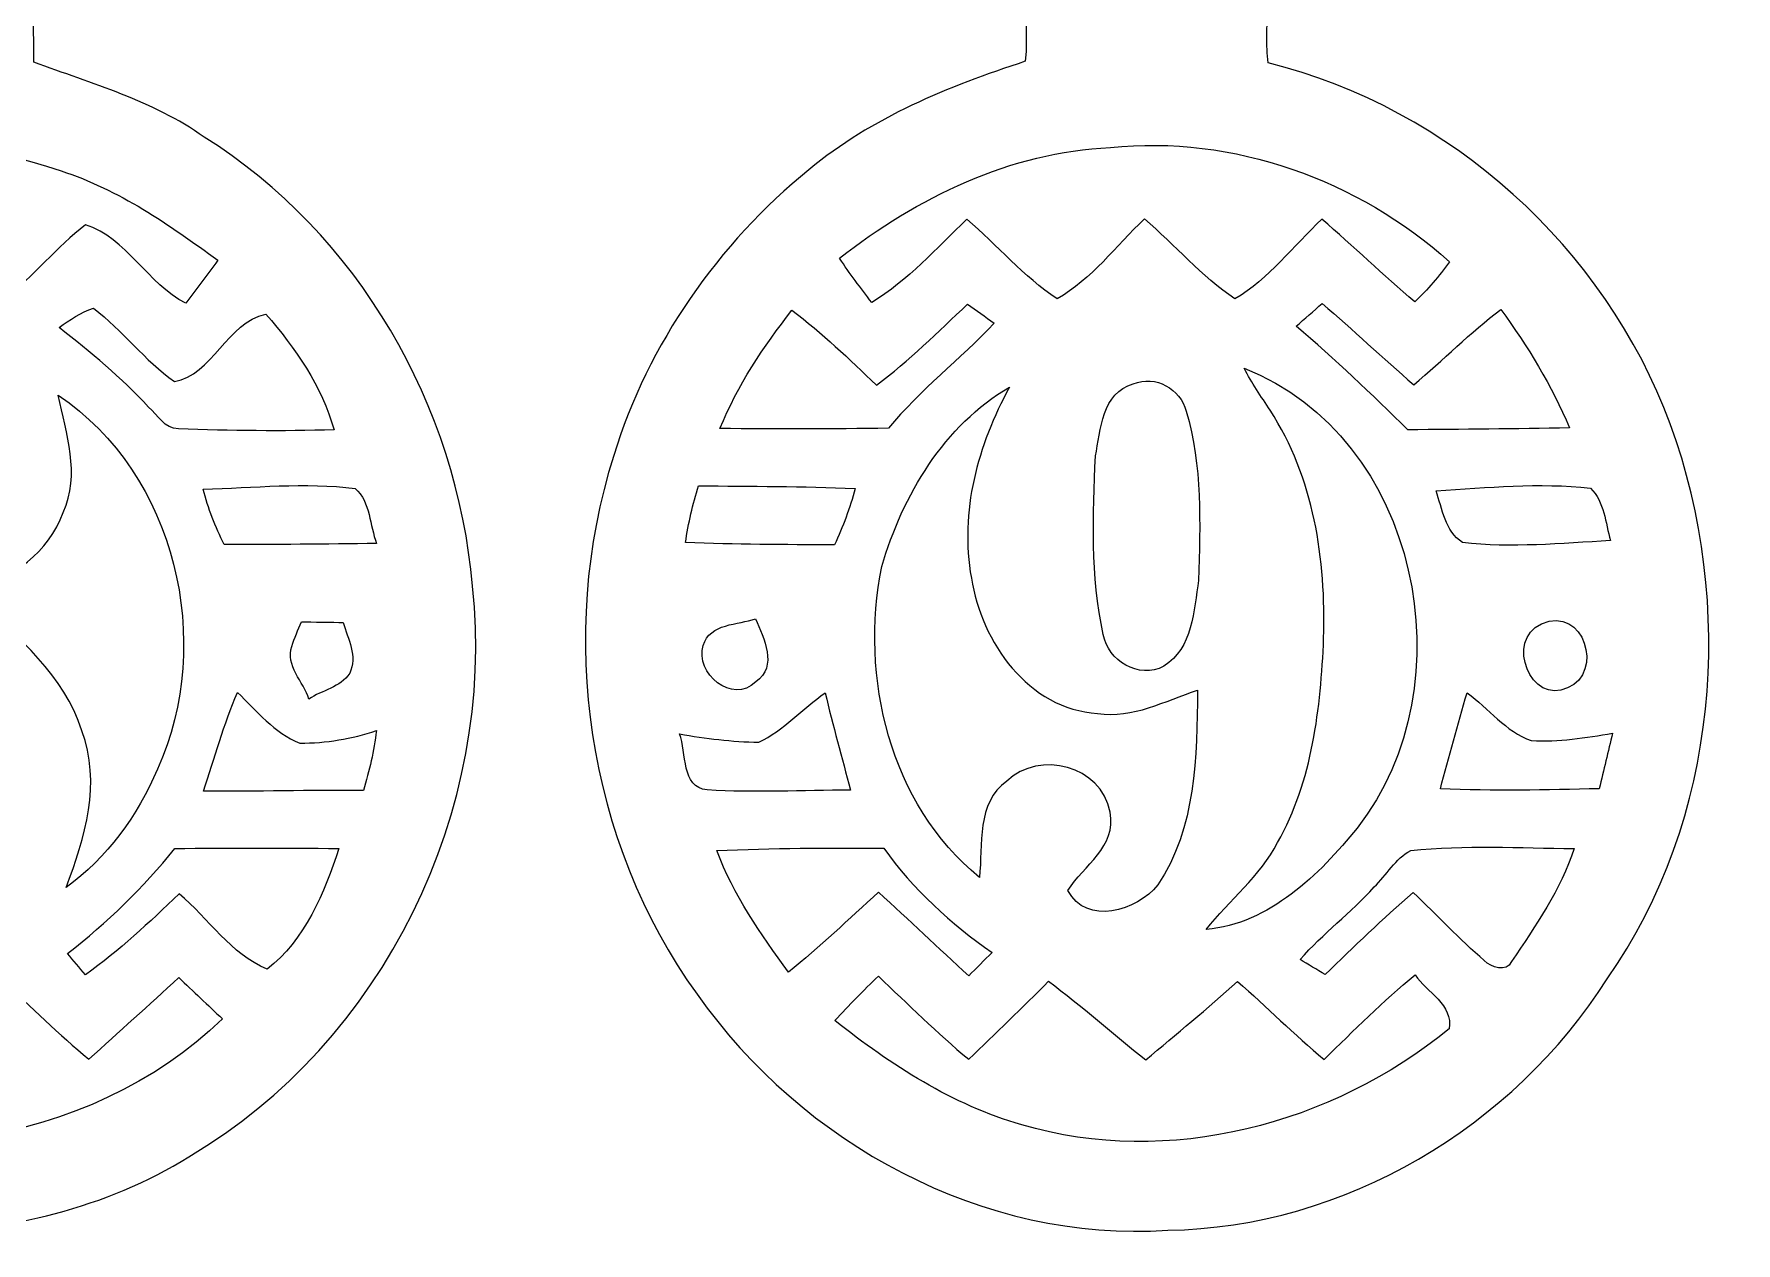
# Model space of a CAD drawing. Header units: centimetres. Extents: x -16.5 to 16.5, y -13.6 to 13.6.
# Drawn here: x -7.76 to 3.71, y -13.58 to -5.44 of the extents above; entities that cross this region are included whole.
import ezdxf

# ---------------------------------------------------------------- set-up
doc = ezdxf.new("R2010")
doc.units = ezdxf.units.CM
doc.header["$MEASUREMENT"] = 0
doc.layers.add('Layer 1', color=7, linetype='Continuous')

msp = doc.modelspace()

# ---------------------------------------------------------------- linework, layer by layer
at = {"layer": 'Layer 1', "color": 250, "lineweight": 9}
for points, knots in [([(-0.92703, -3.69002), (-0.73124, -3.25646), (-0.09553, -3.13087), (0.24314, -3.46918), (0.24314, -3.46918), (0.57087, -3.73271), (0.5497, -4.19731), (0.40153, -4.55221), (0.40153, -4.55221), (0.65518, -4.84643), (0.51477, -5.27681), (0.55887, -5.62924), (0.55887, -5.62924), (1.79007, -5.93616), (2.82653, -6.8756), (3.26926, -8.0627), (3.26926, -8.0627), (3.71165, -9.28225), (3.59911, -10.72653), (2.84417, -11.80179), (2.84417, -11.80179), (2.21128, -12.80051), (1.07287, -13.48066), (-0.1174, -13.49724), (-0.1174, -13.49724), (-1.36236, -13.58297), (-2.58261, -12.91304), (-3.29099, -11.90657), (-3.29099, -11.90657), (-4.03641, -10.8761), (-4.23785, -9.48475), (-3.85332, -8.27684), (-3.85332, -8.27684), (-3.62084, -7.52013), (-3.14918, -6.84844), (-2.53746, -6.34996), (-2.53746, -6.34996), (-2.11201, -5.99683), (-1.59836, -5.78834), (-1.07872, -5.61901), (-1.07872, -5.61901), (-1.04133, -5.27188), (-1.18773, -4.84113), (-0.90798, -4.56314), (-0.90798, -4.56314), (-0.9997, -4.28269), (-1.10659, -3.95778), (-0.92703, -3.69002), (-0.92703, -3.69002), (-0.92703, -3.69002), (-0.92703, -3.69002), (-0.92703, -3.69002)], [0, 0, 0, 0, 0.07142857, 0.07142857, 0.07142857, 0.07142857, 0.14285714, 0.14285714, 0.14285714, 0.14285714, 0.21428571, 0.21428571, 0.21428571, 0.21428571, 0.28571429, 0.28571429, 0.28571429, 0.28571429, 0.35714286, 0.35714286, 0.35714286, 0.35714286, 0.42857143, 0.42857143, 0.42857143, 0.42857143, 0.5, 0.5, 0.5, 0.5, 0.57142857, 0.57142857, 0.57142857, 0.57142857, 0.64285714, 0.64285714, 0.64285714, 0.64285714, 0.71428571, 0.71428571, 0.71428571, 0.71428571, 0.78571429, 0.78571429, 0.78571429, 0.78571429, 0.85714286, 0.85714286, 0.85714286, 0.85714286, 1, 1, 1, 1]), ([(-9.3369, -4.15745), (-9.42051, -3.7126), (-9.00987, -3.3002), (-8.5809, -3.27233), (-8.5809, -3.27233), (-8.30396, -3.28503), (-8.0415, -3.43919), (-7.90709, -3.68296), (-7.90709, -3.68296), (-7.73423, -3.93485), (-7.8323, -4.25623), (-7.88098, -4.53351), (-7.88098, -4.53351), (-7.77339, -4.88558), (-7.76175, -5.25635), (-7.76175, -5.62395), (-7.76175, -5.62395), (-7.37087, -5.77211), (-6.95882, -5.88359), (-6.61416, -6.12948), (-6.61416, -6.12948), (-5.57593, -6.77788), (-4.90777, -7.94311), (-4.80511, -9.15631), (-4.80511, -9.15631), (-4.64072, -10.66091), (-5.40554, -12.23324), (-6.71646, -13.00159), (-6.71646, -13.00159), (-7.2735, -13.35119), (-7.93602, -13.49759), (-8.58654, -13.52546), (-8.58654, -13.52546), (-10.08443, -13.51982), (-11.49943, -12.52005), (-12.04094, -11.13046), (-12.04094, -11.13046), (-12.65513, -9.71864), (-12.37925, -7.96428), (-11.3435, -6.82128), (-11.3435, -6.82128), (-10.92616, -6.34503), (-10.38888, -5.97108), (-9.78986, -5.764), (-9.78986, -5.764), (-9.6477, -5.71461), (-9.50729, -5.65993), (-9.36935, -5.59996), (-9.36935, -5.59996), (-9.35842, -5.27505), (-9.37747, -4.94026), (-9.27551, -4.62735), (-9.27551, -4.62735), (-9.21766, -4.47036), (-9.32667, -4.31161), (-9.3369, -4.15745), (-9.3369, -4.15745), (-9.3369, -4.15745), (-9.3369, -4.15745), (-9.3369, -4.15745)], [0, 0, 0, 0, 0.0625, 0.0625, 0.0625, 0.0625, 0.125, 0.125, 0.125, 0.125, 0.1875, 0.1875, 0.1875, 0.1875, 0.25, 0.25, 0.25, 0.25, 0.3125, 0.3125, 0.3125, 0.3125, 0.375, 0.375, 0.375, 0.375, 0.4375, 0.4375, 0.4375, 0.4375, 0.5, 0.5, 0.5, 0.5, 0.5625, 0.5625, 0.5625, 0.5625, 0.625, 0.625, 0.625, 0.625, 0.6875, 0.6875, 0.6875, 0.6875, 0.75, 0.75, 0.75, 0.75, 0.8125, 0.8125, 0.8125, 0.8125, 0.875, 0.875, 0.875, 0.875, 1, 1, 1, 1]), ([(-10.64958, -6.98849), (-10.55786, -7.07245), (-10.46579, -7.15465), (-10.37301, -7.23896), (-10.37301, -7.23896), (-10.21179, -7.09009), (-10.06009, -6.93169), (-9.89464, -6.78811), (-9.89464, -6.78811), (-9.8583, -6.74366), (-9.78563, -6.69569), (-9.7306, -6.73908), (-9.7306, -6.73908), (-9.53939, -6.89183), (-9.37641, -7.07563), (-9.20143, -7.24673), (-9.20143, -7.24673), (-8.99682, -7.08163), (-8.82043, -6.88407), (-8.61265, -6.7232), (-8.61265, -6.7232), (-8.3343, -6.78141), (-8.23059, -7.14442), (-7.95648, -7.21921), (-7.95648, -7.21921), (-7.76351, -7.06646), (-7.60793, -6.87208), (-7.41391, -6.72038), (-7.41391, -6.72038), (-7.13662, -6.80752), (-6.99657, -7.11937), (-6.73657, -7.25025), (-6.73657, -7.25025), (-6.66531, -7.15324), (-6.59299, -7.05728), (-6.52208, -6.96027), (-6.52208, -6.96027), (-6.8484, -6.71968), (-7.18919, -6.48331), (-7.57865, -6.35808), (-7.57865, -6.35808), (-8.61582, -5.98978), (-9.8449, -6.23108), (-10.64958, -6.98849), (-10.64958, -6.98849), (-10.64958, -6.98849), (-10.64958, -6.98849), (-10.64958, -6.98849)], [0, 0, 0, 0, 0.07692308, 0.07692308, 0.07692308, 0.07692308, 0.15384615, 0.15384615, 0.15384615, 0.15384615, 0.23076923, 0.23076923, 0.23076923, 0.23076923, 0.30769231, 0.30769231, 0.30769231, 0.30769231, 0.38461538, 0.38461538, 0.38461538, 0.38461538, 0.46153846, 0.46153846, 0.46153846, 0.46153846, 0.53846154, 0.53846154, 0.53846154, 0.53846154, 0.61538462, 0.61538462, 0.61538462, 0.61538462, 0.69230769, 0.69230769, 0.69230769, 0.69230769, 0.76923077, 0.76923077, 0.76923077, 0.76923077, 0.84615385, 0.84615385, 0.84615385, 0.84615385, 1, 1, 1, 1]), ([(-2.33108, -6.94686), (-2.263, -7.04917), (-2.18821, -7.14583), (-2.11413, -7.24426), (-2.11413, -7.24426), (-1.8693, -7.09644), (-1.67703, -6.88054), (-1.47313, -6.68334), (-1.47313, -6.68334), (-1.26746, -6.85867), (-1.09036, -7.06928), (-0.86494, -7.22027), (-0.86494, -7.22027), (-0.6307, -7.08833), (-0.46842, -6.86326), (-0.27615, -6.68122), (-0.27615, -6.68122), (-0.06943, -6.85691), (0.10873, -7.06857), (0.3345, -7.22097), (0.3345, -7.22097), (0.56381, -7.08374), (0.72785, -6.8629), (0.92082, -6.68263), (0.92082, -6.68263), (1.13214, -6.86502), (1.33357, -7.0594), (1.547, -7.24002), (1.547, -7.24002), (1.63343, -7.15783), (1.71104, -7.06716), (1.78125, -6.9705), (1.78125, -6.9705), (1.16741, -6.41805), (0.32145, -6.11325), (-0.50546, -6.20003), (-0.50546, -6.20003), (-1.17926, -6.23037), (-1.80791, -6.53623), (-2.33108, -6.94686), (-2.33108, -6.94686), (-2.33108, -6.94686), (-2.33108, -6.94686), (-2.33108, -6.94686)], [0, 0, 0, 0, 0.08333333, 0.08333333, 0.08333333, 0.08333333, 0.16666667, 0.16666667, 0.16666667, 0.16666667, 0.25, 0.25, 0.25, 0.25, 0.33333333, 0.33333333, 0.33333333, 0.33333333, 0.41666667, 0.41666667, 0.41666667, 0.41666667, 0.5, 0.5, 0.5, 0.5, 0.58333333, 0.58333333, 0.58333333, 0.58333333, 0.66666667, 0.66666667, 0.66666667, 0.66666667, 0.75, 0.75, 0.75, 0.75, 0.83333333, 0.83333333, 0.83333333, 0.83333333, 1, 1, 1, 1]), ([(-7.59135, -7.41253), (-7.38039, -7.57939), (-7.17014, -7.74943), (-6.98951, -7.95016), (-6.98951, -7.95016), (-6.92743, -8.00202), (-6.8798, -8.09727), (-6.78702, -8.09551), (-6.78702, -8.09551), (-6.43777, -8.10997), (-6.08711, -8.11279), (-5.73751, -8.10292), (-5.73751, -8.10292), (-5.82253, -7.80941), (-5.99786, -7.55047), (-6.19788, -7.32363), (-6.19788, -7.32363), (-6.45964, -7.37831), (-6.55948, -7.73532), (-6.81454, -7.77766), (-6.81454, -7.77766), (-7.01491, -7.63513), (-7.16414, -7.43264), (-7.35993, -7.28377), (-7.35993, -7.28377), (-7.44601, -7.30811), (-7.51798, -7.36349), (-7.59135, -7.41253), (-7.59135, -7.41253), (-7.59135, -7.41253), (-7.59135, -7.41253), (-7.59135, -7.41253)], [0, 0, 0, 0, 0.11111111, 0.11111111, 0.11111111, 0.11111111, 0.22222222, 0.22222222, 0.22222222, 0.22222222, 0.33333333, 0.33333333, 0.33333333, 0.33333333, 0.44444444, 0.44444444, 0.44444444, 0.44444444, 0.55555556, 0.55555556, 0.55555556, 0.55555556, 0.66666667, 0.66666667, 0.66666667, 0.66666667, 0.77777778, 0.77777778, 0.77777778, 0.77777778, 1, 1, 1, 1]), ([(-1.46784, -7.25555), (-1.66716, -7.44358), (-1.86224, -7.6376), (-2.08238, -7.802), (-2.08238, -7.802), (-2.26547, -7.62631), (-2.44785, -7.44922), (-2.65141, -7.29717), (-2.65141, -7.29717), (-2.84473, -7.542), (-3.01865, -7.80341), (-3.13683, -8.09339), (-3.13683, -8.09339), (-2.75865, -8.09904), (-2.38012, -8.09763), (-2.00159, -8.09198), (-2.00159, -8.09198), (-1.78816, -7.83234), (-1.51723, -7.62914), (-1.28898, -7.3836), (-1.28898, -7.3836), (-1.34895, -7.34056), (-1.40822, -7.29823), (-1.46784, -7.25555), (-1.46784, -7.25555), (-1.46784, -7.25555), (-1.46784, -7.25555), (-1.46784, -7.25555)], [0, 0, 0, 0, 0.125, 0.125, 0.125, 0.125, 0.25, 0.25, 0.25, 0.25, 0.375, 0.375, 0.375, 0.375, 0.5, 0.5, 0.5, 0.5, 0.625, 0.625, 0.625, 0.625, 0.75, 0.75, 0.75, 0.75, 1, 1, 1, 1]), ([(0.92259, -7.25061), (0.86438, -7.30282), (0.80546, -7.35397), (0.74655, -7.40512), (0.74655, -7.40512), (1.00937, -7.6249), (1.25561, -7.86303), (1.50008, -8.10292), (1.50008, -8.10292), (1.86309, -8.09904), (2.22645, -8.09727), (2.58981, -8.08951), (2.58981, -8.08951), (2.47199, -7.80376), (2.30653, -7.54094), (2.12697, -7.29082), (2.12697, -7.29082), (1.92095, -7.44816), (1.73856, -7.63266), (1.53995, -7.79847), (1.53995, -7.79847), (1.3304, -7.61996), (1.13178, -7.42911), (0.92259, -7.25061), (0.92259, -7.25061), (0.92259, -7.25061), (0.92259, -7.25061), (0.92259, -7.25061)], [0, 0, 0, 0, 0.125, 0.125, 0.125, 0.125, 0.25, 0.25, 0.25, 0.25, 0.375, 0.375, 0.375, 0.375, 0.5, 0.5, 0.5, 0.5, 0.625, 0.625, 0.625, 0.625, 0.75, 0.75, 0.75, 0.75, 1, 1, 1, 1]), ([(-0.35094, -7.79353), (-0.55908, -7.84927), (-0.57425, -8.10645), (-0.6053, -8.27895), (-0.6053, -8.27895), (-0.6254, -8.67865), (-0.6381, -9.08787), (-0.55308, -9.48157), (-0.55308, -9.48157), (-0.5231, -9.65937), (-0.3139, -9.78567), (-0.14421, -9.69606), (-0.14421, -9.69606), (0.04734, -9.57612), (0.06004, -9.31612), (0.08897, -9.11715), (0.08897, -9.11715), (0.09955, -8.73756), (0.11684, -8.34457), (0.00536, -7.97733), (0.00536, -7.97733), (-0.03274, -7.8281), (-0.1996, -7.72933), (-0.35094, -7.79353), (-0.35094, -7.79353), (-0.35094, -7.79353), (-0.35094, -7.79353), (-0.35094, -7.79353)], [0, 0, 0, 0, 0.125, 0.125, 0.125, 0.125, 0.25, 0.25, 0.25, 0.25, 0.375, 0.375, 0.375, 0.375, 0.5, 0.5, 0.5, 0.5, 0.625, 0.625, 0.625, 0.625, 0.75, 0.75, 0.75, 0.75, 1, 1, 1, 1]), ([(0.39589, -7.6877), (0.44775, -7.78612), (0.51125, -7.87749), (0.57122, -7.97133), (0.57122, -7.97133), (0.86685, -8.42218), (0.94834, -8.97886), (0.93246, -9.50803), (0.93246, -9.50803), (0.91235, -9.97864), (0.85767, -10.46653), (0.62167, -10.88422), (0.62167, -10.88422), (0.50454, -11.11211), (0.29746, -11.27192), (0.14083, -11.47018), (0.14083, -11.47018), (0.56663, -11.43243), (0.90318, -11.10153), (1.15859, -10.7865), (1.15859, -10.7865), (1.9146, -9.82024), (1.57487, -8.14843), (0.39589, -7.6877), (0.39589, -7.6877), (0.39589, -7.6877), (0.39589, -7.6877), (0.39589, -7.6877)], [0, 0, 0, 0, 0.125, 0.125, 0.125, 0.125, 0.25, 0.25, 0.25, 0.25, 0.375, 0.375, 0.375, 0.375, 0.5, 0.5, 0.5, 0.5, 0.625, 0.625, 0.625, 0.625, 0.75, 0.75, 0.75, 0.75, 1, 1, 1, 1]), ([(-7.597, -7.86903), (-7.54267, -8.12867), (-7.44742, -8.40066), (-7.56419, -8.66031), (-7.56419, -8.66031), (-7.65768, -8.933), (-7.91873, -9.08258), (-8.14063, -9.23957), (-8.14063, -9.23957), (-7.87181, -9.50274), (-7.55466, -9.7578), (-7.4379, -10.13068), (-7.4379, -10.13068), (-7.30631, -10.48029), (-7.41673, -10.85353), (-7.54443, -11.1869), (-7.54443, -11.1869), (-7.26786, -10.98793), (-7.06078, -10.70218), (-6.92884, -10.39033), (-6.92884, -10.39033), (-6.54043, -9.53378), (-6.80431, -8.40384), (-7.597, -7.86903), (-7.597, -7.86903), (-7.597, -7.86903), (-7.597, -7.86903), (-7.597, -7.86903)], [0, 0, 0, 0, 0.125, 0.125, 0.125, 0.125, 0.25, 0.25, 0.25, 0.25, 0.375, 0.375, 0.375, 0.375, 0.5, 0.5, 0.5, 0.5, 0.625, 0.625, 0.625, 0.625, 0.75, 0.75, 0.75, 0.75, 1, 1, 1, 1]), ([(-2.04569, -9.02402), (-2.19562, -9.76803), (-1.99418, -10.62528), (-1.38811, -11.11881), (-1.38811, -11.11881), (-1.36341, -10.90186), (-1.41139, -10.61505), (-1.20325, -10.47041), (-1.20325, -10.47041), (-0.98453, -10.25909), (-0.56402, -10.36669), (-0.50652, -10.67855), (-0.50652, -10.67855), (-0.46136, -10.91703), (-0.68573, -11.03485), (-0.79121, -11.20736), (-0.79121, -11.20736), (-0.66809, -11.4476), (-0.3259, -11.34565), (-0.18584, -11.17032), (-0.18584, -11.17032), (0.07204, -10.78756), (0.07874, -10.30178), (0.08227, -9.85763), (0.08227, -9.85763), (-0.13645, -9.92819), (-0.35376, -10.05237), (-0.59154, -10.01356), (-0.59154, -10.01356), (-1.05861, -9.9871), (-1.374, -9.53202), (-1.44244, -9.10269), (-1.44244, -9.10269), (-1.52322, -8.65078), (-1.39869, -8.20769), (-1.18526, -7.8147), (-1.18526, -7.8147), (-1.62518, -8.07223), (-1.90669, -8.54459), (-2.04569, -9.02402), (-2.04569, -9.02402), (-2.04569, -9.02402), (-2.04569, -9.02402), (-2.04569, -9.02402)], [0, 0, 0, 0, 0.08333333, 0.08333333, 0.08333333, 0.08333333, 0.16666667, 0.16666667, 0.16666667, 0.16666667, 0.25, 0.25, 0.25, 0.25, 0.33333333, 0.33333333, 0.33333333, 0.33333333, 0.41666667, 0.41666667, 0.41666667, 0.41666667, 0.5, 0.5, 0.5, 0.5, 0.58333333, 0.58333333, 0.58333333, 0.58333333, 0.66666667, 0.66666667, 0.66666667, 0.66666667, 0.75, 0.75, 0.75, 0.75, 0.83333333, 0.83333333, 0.83333333, 0.83333333, 1, 1, 1, 1]), ([(-6.62086, -8.50261), (-6.58841, -8.63208), (-6.53761, -8.75626), (-6.47905, -8.87656), (-6.47905, -8.87656), (-6.13685, -8.87515), (-5.7943, -8.87444), (-5.45176, -8.8688), (-5.45176, -8.8688), (-5.49797, -8.7485), (-5.49197, -8.59046), (-5.59498, -8.49732), (-5.59498, -8.49732), (-5.93471, -8.45534), (-6.28008, -8.4945), (-6.62086, -8.50261), (-6.62086, -8.50261), (-6.62086, -8.50261), (-6.62086, -8.50261), (-6.62086, -8.50261)], [0, 0, 0, 0, 0.16666667, 0.16666667, 0.16666667, 0.16666667, 0.33333333, 0.33333333, 0.33333333, 0.33333333, 0.5, 0.5, 0.5, 0.5, 0.66666667, 0.66666667, 0.66666667, 0.66666667, 1, 1, 1, 1]), ([(-3.28076, -8.47968), (-3.32239, -8.60457), (-3.34885, -8.73227), (-3.36931, -8.86315), (-3.36931, -8.86315), (-3.03488, -8.8755), (-2.70009, -8.87621), (-2.36495, -8.87832), (-2.36495, -8.87832), (-2.30851, -8.75591), (-2.25982, -8.62997), (-2.22631, -8.49909), (-2.22631, -8.49909), (-2.57768, -8.48215), (-2.9294, -8.48392), (-3.28076, -8.47968), (-3.28076, -8.47968), (-3.28076, -8.47968), (-3.28076, -8.47968), (-3.28076, -8.47968)], [0, 0, 0, 0, 0.16666667, 0.16666667, 0.16666667, 0.16666667, 0.33333333, 0.33333333, 0.33333333, 0.33333333, 0.5, 0.5, 0.5, 0.5, 0.66666667, 0.66666667, 0.66666667, 0.66666667, 1, 1, 1, 1]), ([(1.69129, -8.5132), (1.73009, -8.63596), (1.75197, -8.78519), (1.86768, -8.8628), (1.86768, -8.8628), (2.19823, -8.90055), (2.53407, -8.86739), (2.86604, -8.84939), (2.86604, -8.84939), (2.83147, -8.7298), (2.82547, -8.58728), (2.73057, -8.49662), (2.73057, -8.49662), (2.38591, -8.45569), (2.03595, -8.4938), (1.69129, -8.5132), (1.69129, -8.5132), (1.69129, -8.5132), (1.69129, -8.5132), (1.69129, -8.5132)], [0, 0, 0, 0, 0.16666667, 0.16666667, 0.16666667, 0.16666667, 0.33333333, 0.33333333, 0.33333333, 0.33333333, 0.5, 0.5, 0.5, 0.5, 0.66666667, 0.66666667, 0.66666667, 0.66666667, 1, 1, 1, 1]), ([(2.40002, -9.41102), (2.15484, -9.52108), (2.32805, -9.9617), (2.57676, -9.84211), (2.57676, -9.84211), (2.8237, -9.74192), (2.68894, -9.28084), (2.40002, -9.41102), (2.40002, -9.41102), (2.40002, -9.41102), (2.40002, -9.41102), (2.40002, -9.41102)], [0, 0, 0, 0, 0.25, 0.25, 0.25, 0.25, 0.5, 0.5, 0.5, 0.5, 1, 1, 1, 1]), ([(-5.95764, -9.39655), (-5.98092, -9.45088), (-6.00526, -9.50521), (-6.02255, -9.56236), (-6.02255, -9.56236), (-6.06912, -9.69148), (-5.94247, -9.80154), (-5.90755, -9.91761), (-5.90755, -9.91761), (-5.82217, -9.85763), (-5.69376, -9.83894), (-5.63273, -9.74369), (-5.63273, -9.74369), (-5.57876, -9.63009), (-5.64543, -9.5105), (-5.67612, -9.40114), (-5.67612, -9.40114), (-5.74668, -9.40008), (-5.88708, -9.39761), (-5.95764, -9.39655), (-5.95764, -9.39655), (-5.95764, -9.39655), (-5.95764, -9.39655), (-5.95764, -9.39655)], [0, 0, 0, 0, 0.14285714, 0.14285714, 0.14285714, 0.14285714, 0.28571429, 0.28571429, 0.28571429, 0.28571429, 0.42857143, 0.42857143, 0.42857143, 0.42857143, 0.57142857, 0.57142857, 0.57142857, 0.57142857, 0.71428571, 0.71428571, 0.71428571, 0.71428571, 1, 1, 1, 1]), ([(-3.24901, -9.5553), (-3.30969, -9.74192), (-3.05075, -9.95888), (-2.89553, -9.80154), (-2.89553, -9.80154), (-2.74454, -9.6943), (-2.8412, -9.50803), (-2.89729, -9.37644), (-2.89729, -9.37644), (-3.01195, -9.41807), (-3.20738, -9.40573), (-3.24901, -9.5553), (-3.24901, -9.5553), (-3.24901, -9.5553), (-3.24901, -9.5553), (-3.24901, -9.5553)], [0, 0, 0, 0, 0.2, 0.2, 0.2, 0.2, 0.4, 0.4, 0.4, 0.4, 0.6, 0.6, 0.6, 0.6, 1, 1, 1, 1]), ([(-6.38944, -9.8721), (-6.48116, -10.08835), (-6.54431, -10.31483), (-6.61769, -10.53779), (-6.61769, -10.53779), (-6.25856, -10.54238), (-5.89943, -10.53038), (-5.53995, -10.53285), (-5.53995, -10.53285), (-5.50115, -10.40091), (-5.46904, -10.2665), (-5.45211, -10.12998), (-5.45211, -10.12998), (-5.61827, -10.18572), (-5.79325, -10.21464), (-5.96858, -10.21429), (-5.96858, -10.21429), (-6.14285, -10.14621), (-6.25856, -9.99698), (-6.38944, -9.8721), (-6.38944, -9.8721), (-6.38944, -9.8721), (-6.38944, -9.8721), (-6.38944, -9.8721)], [0, 0, 0, 0, 0.14285714, 0.14285714, 0.14285714, 0.14285714, 0.28571429, 0.28571429, 0.28571429, 0.28571429, 0.42857143, 0.42857143, 0.42857143, 0.42857143, 0.57142857, 0.57142857, 0.57142857, 0.57142857, 0.71428571, 0.71428571, 0.71428571, 0.71428571, 1, 1, 1, 1]), ([(-2.87542, -10.20829), (-3.05534, -10.20512), (-3.23349, -10.18395), (-3.40988, -10.15185), (-3.40988, -10.15185), (-3.35873, -10.27991), (-3.4, -10.51239), (-3.22326, -10.52932), (-3.22326, -10.52932), (-2.90223, -10.55014), (-2.57944, -10.53144), (-2.25735, -10.53038), (-2.25735, -10.53038), (-2.31415, -10.31236), (-2.37589, -10.09541), (-2.42739, -9.87633), (-2.42739, -9.87633), (-2.58191, -9.97934), (-2.70679, -10.12892), (-2.87542, -10.20829), (-2.87542, -10.20829), (-2.87542, -10.20829), (-2.87542, -10.20829), (-2.87542, -10.20829)], [0, 0, 0, 0, 0.14285714, 0.14285714, 0.14285714, 0.14285714, 0.28571429, 0.28571429, 0.28571429, 0.28571429, 0.42857143, 0.42857143, 0.42857143, 0.42857143, 0.57142857, 0.57142857, 0.57142857, 0.57142857, 0.71428571, 0.71428571, 0.71428571, 0.71428571, 1, 1, 1, 1]), ([(1.89907, -9.87633), (1.83593, -10.09047), (1.77701, -10.30672), (1.71916, -10.52297), (1.71916, -10.52297), (2.07582, -10.53779), (2.43318, -10.52968), (2.79019, -10.52156), (2.79019, -10.52156), (2.81912, -10.39633), (2.84946, -10.27144), (2.88015, -10.14691), (2.88015, -10.14691), (2.69953, -10.17937), (2.51538, -10.20653), (2.33158, -10.19701), (2.33158, -10.19701), (2.15837, -10.13739), (2.04548, -9.97934), (1.89907, -9.87633), (1.89907, -9.87633), (1.89907, -9.87633), (1.89907, -9.87633), (1.89907, -9.87633)], [0, 0, 0, 0, 0.14285714, 0.14285714, 0.14285714, 0.14285714, 0.28571429, 0.28571429, 0.28571429, 0.28571429, 0.42857143, 0.42857143, 0.42857143, 0.42857143, 0.57142857, 0.57142857, 0.57142857, 0.57142857, 0.71428571, 0.71428571, 0.71428571, 0.71428571, 1, 1, 1, 1]), ([(-6.81207, -10.92479), (-7.02303, -11.19008), (-7.26891, -11.42361), (-7.53491, -11.63281), (-7.53491, -11.63281), (-7.49505, -11.68079), (-7.45448, -11.72841), (-7.41355, -11.77639), (-7.41355, -11.77639), (-7.18778, -11.61235), (-6.98246, -11.42291), (-6.78279, -11.22923), (-6.78279, -11.22923), (-6.58417, -11.39328), (-6.43389, -11.63846), (-6.18977, -11.73723), (-6.18977, -11.73723), (-5.93577, -11.54391), (-5.80277, -11.22183), (-5.70611, -10.92443), (-5.70611, -10.92443), (-6.07476, -10.91985), (-6.44341, -10.9202), (-6.81207, -10.92479), (-6.81207, -10.92479), (-6.81207, -10.92479), (-6.81207, -10.92479), (-6.81207, -10.92479)], [0, 0, 0, 0, 0.125, 0.125, 0.125, 0.125, 0.25, 0.25, 0.25, 0.25, 0.375, 0.375, 0.375, 0.375, 0.5, 0.5, 0.5, 0.5, 0.625, 0.625, 0.625, 0.625, 0.75, 0.75, 0.75, 0.75, 1, 1, 1, 1]), ([(-3.15835, -10.9389), (-3.04581, -11.2377), (-2.86272, -11.50087), (-2.67575, -11.75699), (-2.67575, -11.75699), (-2.46196, -11.59048), (-2.27005, -11.39857), (-2.06721, -11.21936), (-2.06721, -11.21936), (-1.86401, -11.40598), (-1.66292, -11.59577), (-1.46008, -11.7831), (-1.46008, -11.7831), (-1.40751, -11.73018), (-1.35495, -11.67761), (-1.30274, -11.6254), (-1.30274, -11.6254), (-1.58073, -11.43102), (-1.83437, -11.19995), (-2.03228, -10.92302), (-2.03228, -10.92302), (-2.40799, -10.9195), (-2.78335, -10.92126), (-3.15835, -10.9389), (-3.15835, -10.9389), (-3.15835, -10.9389), (-3.15835, -10.9389), (-3.15835, -10.9389)], [0, 0, 0, 0, 0.125, 0.125, 0.125, 0.125, 0.25, 0.25, 0.25, 0.25, 0.375, 0.375, 0.375, 0.375, 0.5, 0.5, 0.5, 0.5, 0.625, 0.625, 0.625, 0.625, 0.75, 0.75, 0.75, 0.75, 1, 1, 1, 1]), ([(1.51984, -10.93749), (1.41577, -10.99358), (1.3565, -11.104), (1.27219, -11.18373), (1.27219, -11.18373), (1.11732, -11.358), (0.92682, -11.49699), (0.77336, -11.67268), (0.77336, -11.67268), (0.82945, -11.70654), (0.8859, -11.74076), (0.94269, -11.77463), (0.94269, -11.77463), (1.13637, -11.58589), (1.3304, -11.3968), (1.53677, -11.22183), (1.53677, -11.22183), (1.69834, -11.37246), (1.84722, -11.5365), (2.01549, -11.68044), (2.01549, -11.68044), (2.06312, -11.72383), (2.16295, -11.76263), (2.19929, -11.68679), (2.19929, -11.68679), (2.36051, -11.44584), (2.52949, -11.20313), (2.62086, -10.92514), (2.62086, -10.92514), (2.25362, -10.9195), (1.88567, -10.90221), (1.51984, -10.93749), (1.51984, -10.93749), (1.51984, -10.93749), (1.51984, -10.93749), (1.51984, -10.93749)], [0, 0, 0, 0, 0.1, 0.1, 0.1, 0.1, 0.2, 0.2, 0.2, 0.2, 0.3, 0.3, 0.3, 0.3, 0.4, 0.4, 0.4, 0.4, 0.5, 0.5, 0.5, 0.5, 0.6, 0.6, 0.6, 0.6, 0.7, 0.7, 0.7, 0.7, 0.8, 0.8, 0.8, 0.8, 1, 1, 1, 1]), ([(-10.63935, -12.08154), (-10.47566, -12.30274), (-10.21285, -12.42339), (-9.98283, -12.56415), (-9.98283, -12.56415), (-8.87088, -13.15681), (-7.39662, -12.94656), (-6.49033, -12.07273), (-6.49033, -12.07273), (-6.58911, -11.97994), (-6.68718, -11.88646), (-6.78561, -11.79474), (-6.78561, -11.79474), (-6.98493, -11.98065), (-7.18989, -12.16057), (-7.39062, -12.34507), (-7.39062, -12.34507), (-7.59347, -12.17856), (-7.77727, -11.98982), (-7.97588, -11.81873), (-7.97588, -11.81873), (-8.17132, -11.99441), (-8.34841, -12.20431), (-8.58654, -12.32214), (-8.58654, -12.32214), (-8.84513, -12.25582), (-8.97636, -11.86318), (-9.27058, -11.89634), (-9.27058, -11.89634), (-9.46707, -12.02686), (-9.61595, -12.21772), (-9.80997, -12.35283), (-9.80997, -12.35283), (-10.00118, -12.15916), (-10.19803, -11.97113), (-10.39417, -11.7831), (-10.39417, -11.7831), (-10.47884, -11.88011), (-10.56915, -11.97324), (-10.63935, -12.08154)], [0, 0, 0, 0, 0.09090909, 0.09090909, 0.09090909, 0.09090909, 0.18181818, 0.18181818, 0.18181818, 0.18181818, 0.27272727, 0.27272727, 0.27272727, 0.27272727, 0.36363636, 0.36363636, 0.36363636, 0.36363636, 0.45454545, 0.45454545, 0.45454545, 0.45454545, 0.54545455, 0.54545455, 0.54545455, 0.54545455, 0.63636364, 0.63636364, 0.63636364, 0.63636364, 0.72727273, 0.72727273, 0.72727273, 0.72727273, 0.81818182, 0.81818182, 0.81818182, 0.81818182, 1, 1, 1, 1]), ([(-2.36213, -12.08437), (-1.98395, -12.38423), (-1.5705, -12.65269), (-1.10236, -12.7871), (-1.10236, -12.7871), (-0.11141, -13.07744), (0.98926, -12.78534), (1.77772, -12.14011), (1.77772, -12.14011), (1.80947, -11.98065), (1.62497, -11.88928), (1.54947, -11.77639), (1.54947, -11.77639), (1.33357, -11.95384), (1.13531, -12.15034), (0.93599, -12.34613), (0.93599, -12.34613), (0.73314, -12.17997), (0.55005, -11.99123), (0.35144, -11.82049), (0.35144, -11.82049), (0.15071, -12.00288), (-0.0592, -12.17503), (-0.26698, -12.34895), (-0.26698, -12.34895), (-0.48711, -12.17468), (-0.69702, -11.987), (-0.92174, -11.81908), (-0.92174, -11.81908), (-1.09742, -11.99829), (-1.28051, -12.17009), (-1.46043, -12.34507), (-1.46043, -12.34507), (-1.67315, -12.16903), (-1.86965, -11.97465), (-2.06897, -11.78451), (-2.06897, -11.78451), (-2.17022, -11.88081), (-2.26723, -11.98171), (-2.36213, -12.08437)], [0, 0, 0, 0, 0.09090909, 0.09090909, 0.09090909, 0.09090909, 0.18181818, 0.18181818, 0.18181818, 0.18181818, 0.27272727, 0.27272727, 0.27272727, 0.27272727, 0.36363636, 0.36363636, 0.36363636, 0.36363636, 0.45454545, 0.45454545, 0.45454545, 0.45454545, 0.54545455, 0.54545455, 0.54545455, 0.54545455, 0.63636364, 0.63636364, 0.63636364, 0.63636364, 0.72727273, 0.72727273, 0.72727273, 0.72727273, 0.81818182, 0.81818182, 0.81818182, 0.81818182, 1, 1, 1, 1])]:
    msp.add_open_spline(points, degree=3, knots=knots, dxfattribs=at)

doc.saveas('drawing.dxf')
